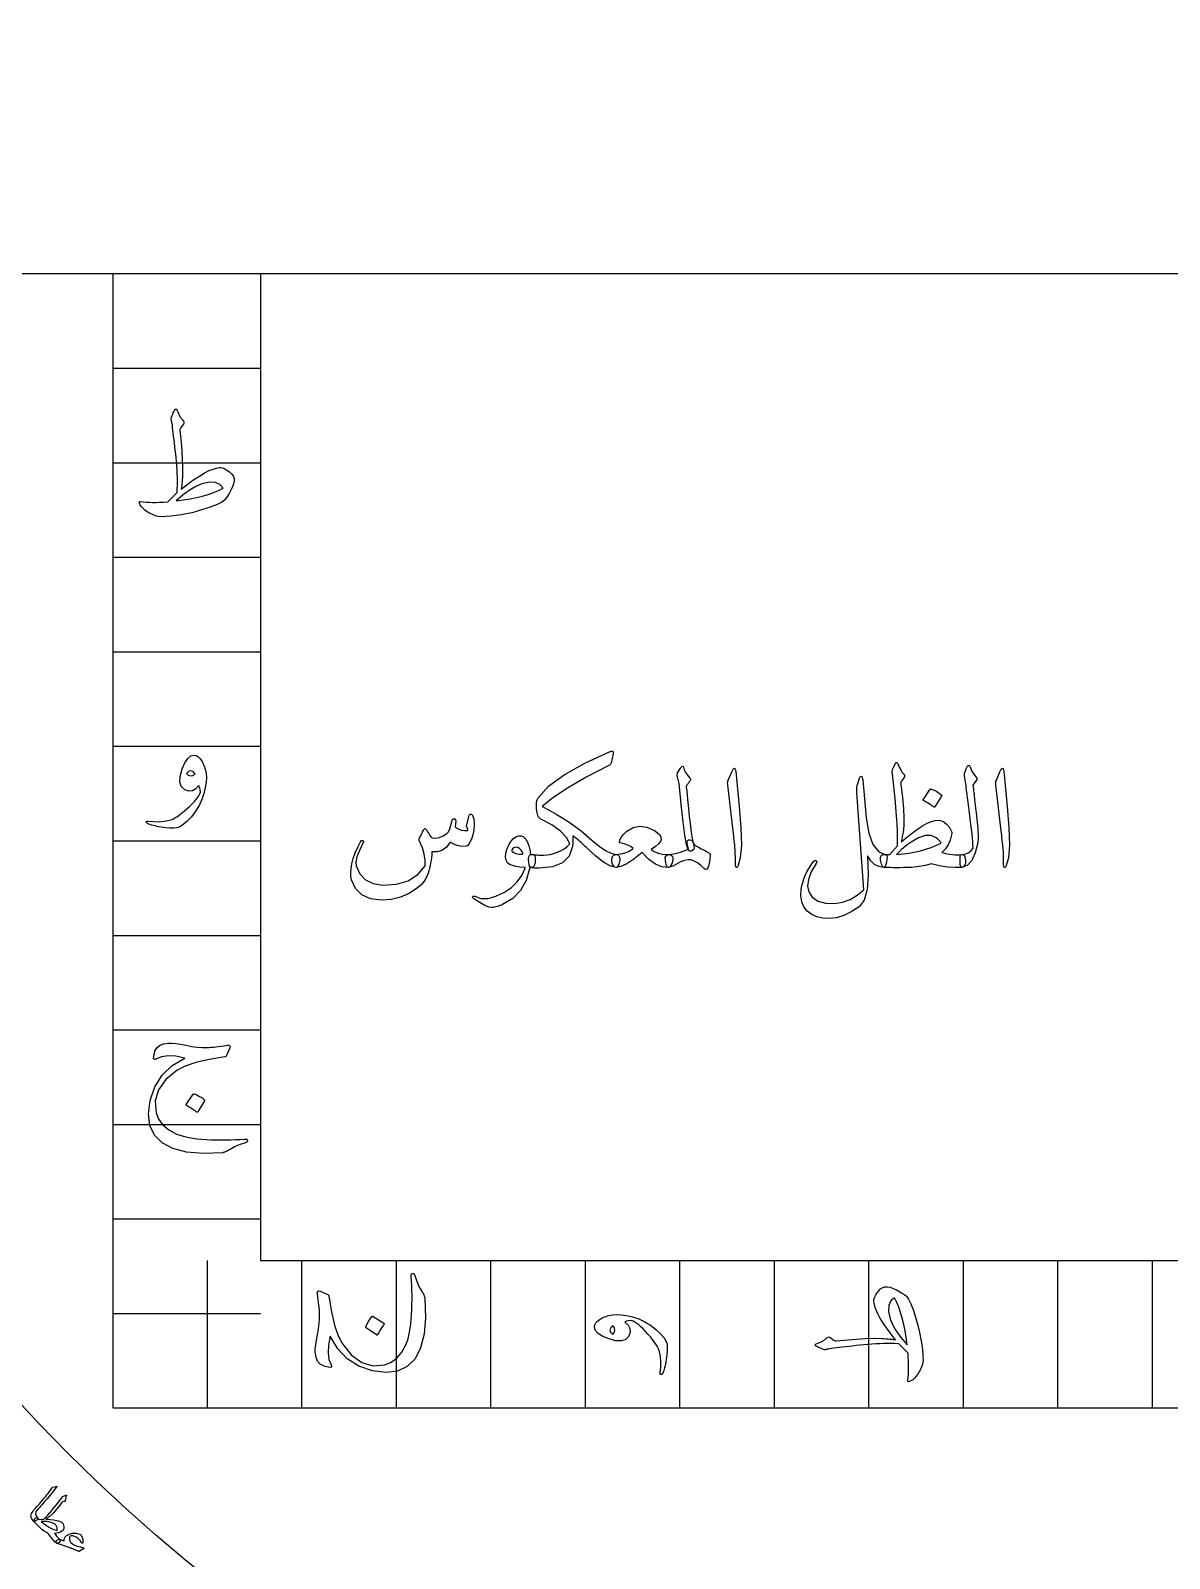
# Model space of a CAD drawing. Header units: millimetres. Extents: x -77 to 77, y -78 to 103.
# Drawn here: x -37.59 to -2.39, y -39.69 to 7.51 of the extents above; entities that cross this region are included whole.
import ezdxf

# ---------------------------------------------------------------- set-up
doc = ezdxf.new("R2010")
doc.units = ezdxf.units.MM
for name, color, linetype in [('CUT_OUTER', 1, 'Continuous'), ('ENGRAVE', 7, 'Continuous'), ('TEXT', 5, 'Continuous')]:
    doc.layers.add(name, color=color, linetype=linetype)

msp = doc.modelspace()

# ---------------------------------------------------------------- linework, layer by layer
at = {"layer": 'CUT_OUTER'}
msp.add_arc((0, -0.0003), 77.4997, 178.346942, 3.754487, dxfattribs=at)
at = {"layer": 'ENGRAVE'}
for points in [[(-51.5375, 0), (51.5375, 0)], [(-35.0455, 0), (-35.0455, -35.0455), (35.0455, -35.0455), (35.0455, 0)], [(-35.0455, 0), (-30.4896, 0)], [(-30.4896, 0), (-30.4896, -30.4896), (30.4896, -30.4896), (30.4896, 0)], [(-35.0455, -2.9205), (-30.4896, -2.9205)], [(-35.0455, -5.8409), (-30.4896, -5.8409)], [(-35.0455, -8.7614), (-30.4896, -8.7614)], [(-35.0455, -11.6818), (-30.4896, -11.6818)], [(-35.0455, -14.6023), (-30.4896, -14.6023)], [(-35.0455, -17.5228), (-30.4896, -17.5228)], [(-35.0455, -20.4432), (-30.4896, -20.4432)], [(-35.0455, -23.3637), (-30.4896, -23.3637)], [(-35.0455, -26.2841), (-30.4896, -26.2841)], [(-35.0455, -29.2046), (-30.4896, -29.2046)], [(-32.125, -35.0455), (-32.125, -30.4896)], [(-29.2046, -35.0455), (-29.2046, -30.4896)], [(-26.2841, -35.0455), (-26.2841, -30.4896)], [(-23.3637, -35.0455), (-23.3637, -30.4896)], [(-20.4432, -35.0455), (-20.4432, -30.4896)], [(-17.5228, -35.0455), (-17.5228, -30.4896)], [(-14.6023, -35.0455), (-14.6023, -30.4896)], [(-11.6818, -35.0455), (-11.6818, -30.4896)], [(-8.7614, -35.0455), (-8.7614, -30.4896)], [(-5.8409, -35.0455), (-5.8409, -30.4896)], [(-2.9205, -35.0455), (-2.9205, -30.4896)], [(-35.0455, -32.125), (-30.4896, -32.125)]]:
    msp.add_lwpolyline(points, dxfattribs=at)
for radius in [75.95, 75.95, 73.9156, 70.1375, 70.1375, 67.1538, 61.6125, 61.6125, 56.575, 56.575, 51.5375, 51.5375]:
    msp.add_circle((0, 0), radius, dxfattribs=at)
at = {"layer": 'TEXT'}
for points in [[(-33.2393, -4.4318), (-33.2184, -4.3838), (-33.1996, -4.3414), (-33.1831, -4.3045), (-33.1688, -4.2731), (-33.1569, -4.2474), (-33.1478, -4.2279), (-33.1415, -4.2144), (-33.1379, -4.2069), (-33.1305, -4.1973), (-33.1214, -4.1904), (-33.1106, -4.1863), (-33.0982, -4.1849), (-33.088, -4.1865), (-33.0795, -4.1915), (-33.0726, -4.1998), (-33.0674, -4.2113), (-33.0442, -4.2676), (-33.0233, -4.3172), (-33.0045, -4.3601), (-32.988, -4.3965), (-32.9785, -4.4125), (-32.9676, -4.4296), (-32.9553, -4.4478), (-32.9417, -4.4671), (-32.9264, -4.4874), (-32.9092, -4.5089), (-32.89, -4.5315), (-32.8689, -4.5552), (-32.8557, -4.5792), (-32.8513, -4.6026), (-32.8557, -4.6255), (-32.8689, -4.6478), (-32.9527, -4.758), (-32.964, -4.776), (-32.9715, -4.7944), (-32.975, -4.8134), (-32.9748, -4.833), (-32.9318, -5.3183), (-32.9042, -5.7115), (-32.8921, -6.0127), (-32.8954, -6.2218), (-32.8999, -6.2999), (-32.9048, -6.3712), (-32.9099, -6.4355), (-32.9152, -6.493), (-32.9209, -6.5438), (-32.9268, -6.5883), (-32.933, -6.6265), (-32.9395, -6.6583), (-32.8076, -6.5575), (-32.6854, -6.4665), (-32.5729, -6.3855), (-32.4699, -6.3144), (-32.3769, -6.253), (-32.2941, -6.2009), (-32.2215, -6.1582), (-32.1591, -6.1248), (-32.0481, -6.0752), (-31.9442, -6.0366), (-31.8474, -6.0091), (-31.7579, -5.9926), (-31.7105, -5.9912), (-31.6609, -6.0003), (-31.6091, -6.0198), (-31.5551, -6.0499), (-31.4482, -6.1256), (-31.3699, -6.1987), (-31.3203, -6.2689), (-31.2994, -6.3365), (-31.3007, -6.4117), (-31.3181, -6.4963), (-31.3514, -6.5902), (-31.4008, -6.6936), (-31.4559, -6.7953), (-31.5066, -6.8799), (-31.5529, -6.9474), (-31.5948, -6.9978), (-31.6807, -7.0614), (-31.8284, -7.1334), (-32.0379, -7.2136), (-32.309, -7.302), (-32.4602, -7.3458), (-32.6138, -7.3847), (-32.7699, -7.4186), (-32.9285, -7.4475), (-33.089, -7.4718), (-33.2509, -7.4916), (-33.4141, -7.507), (-33.5788, -7.5181), (-33.639, -7.5059), (-33.6962, -7.4916), (-33.7503, -7.4751), (-33.8014, -7.4563), (-33.8501, -7.4354), (-33.8968, -7.4122), (-33.9416, -7.3869), (-33.9844, -7.3593), (-34.0596, -7.3042), (-34.1222, -7.2491), (-34.1721, -7.194), (-34.2093, -7.1389), (-34.2297, -7.0931), (-34.2335, -7.0617), (-34.2208, -7.0446), (-34.1916, -7.0419), (-34.1091, -7.0517), (-34.0202, -7.059), (-33.925, -7.0638), (-33.8235, -7.0661), (-33.7156, -7.066), (-33.6014, -7.0634), (-33.4808, -7.0583), (-33.3539, -7.0507), (-33.0629, -6.7641), (-33.0576, -6.6489), (-33.0547, -6.5327), (-33.0543, -6.4153), (-33.0563, -6.2968), (-33.0606, -6.1769), (-33.0668, -6.0554), (-33.0749, -5.9322), (-33.085, -5.8074), (-33.0963, -5.6838), (-33.1081, -5.5643), (-33.1205, -5.449), (-33.1335, -5.3378), (-33.1464, -5.2305), (-33.1588, -5.1267), (-33.1707, -5.0266), (-33.182, -4.93), (-33.1926, -4.8406), (-33.2024, -4.7619), (-33.2113, -4.694), (-33.2195, -4.6368), (-33.2268, -4.5901), (-33.2332, -4.5536), (-33.2389, -4.5273), (-33.2437, -4.5111), (-33.2467, -4.493), (-33.247, -4.4737), (-33.2445, -4.4533), (-33.2393, -4.4318)], [(-32.2958, -6.4952), (-32.4664, -6.566), (-32.6562, -6.677), (-32.8654, -6.8283), (-33.0938, -7.0198), (-32.8724, -6.9924), (-32.6623, -6.9587), (-32.4635, -6.9186), (-32.2759, -6.8721), (-32.1, -6.8199), (-31.9359, -6.7625), (-31.7837, -6.6998), (-31.6433, -6.6319), (-31.7386, -6.5142), (-31.8791, -6.4522), (-32.0649, -6.4458), (-32.2958, -6.4952)], [(-32.9042, -15.3006), (-32.8238, -15.1138), (-32.7367, -14.981), (-32.643, -14.9022), (-32.5427, -14.8774), (-32.4799, -14.8884), (-32.4192, -14.9215), (-32.3608, -14.9766), (-32.3046, -15.0537), (-32.2776, -15.0984), (-32.2539, -15.1441), (-32.2335, -15.191), (-32.2164, -15.2389), (-32.2018, -15.2882), (-32.1889, -15.3392), (-32.1776, -15.3918), (-32.1679, -15.4461), (-32.1588, -15.5671), (-32.1668, -15.7096), (-32.1919, -15.8735), (-32.2341, -16.059), (-32.2963, -16.251), (-32.3818, -16.4348), (-32.4903, -16.6104), (-32.622, -16.7776), (-32.7601, -16.9234), (-32.8833, -17.03), (-32.9916, -17.0976), (-33.085, -17.1259), (-33.1803, -17.1309), (-33.29, -17.1281), (-33.414, -17.1177), (-33.5523, -17.0995), (-33.6225, -17.0881), (-33.6874, -17.0758), (-33.747, -17.0627), (-33.8014, -17.0488), (-33.8509, -17.0346), (-33.8957, -17.0207), (-33.9358, -17.007), (-33.9712, -16.9937), (-33.9921, -16.9821), (-34.0065, -16.9694), (-34.0142, -16.9556), (-34.0153, -16.9408), (-34.0084, -16.9259), (-33.9965, -16.9165), (-33.9797, -16.9127), (-33.958, -16.9143), (-33.7879, -16.9308), (-33.6218, -16.932), (-33.4595, -16.9176), (-33.301, -16.8879), (-33.2521, -16.8727), (-33.198, -16.8493), (-33.1386, -16.8176), (-33.074, -16.7776), (-33.0041, -16.7294), (-32.929, -16.6729), (-32.8487, -16.6082), (-32.7631, -16.5351), (-32.6794, -16.4596), (-32.6044, -16.3874), (-32.5383, -16.3186), (-32.481, -16.253), (-32.4327, -16.1904), (-32.3939, -16.1306), (-32.3644, -16.0736), (-32.3443, -16.0193), (-32.3559, -15.9372), (-32.3685, -15.876), (-32.3823, -15.8358), (-32.3972, -15.8165), (-32.4867, -15.922), (-32.5879, -15.9785), (-32.7006, -15.986), (-32.8249, -15.9443), (-32.9274, -15.8545), (-32.9748, -15.7173), (-32.967, -15.5327), (-32.9042, -15.3006)], [(-22.1036, -17.9416), (-22.0946, -17.9424), (-22.0761, -17.9449), (-22.0483, -17.949), (-22.0111, -17.9548), (-21.9875, -17.9569), (-21.9609, -17.9587), (-21.9313, -17.9602), (-21.8986, -17.9614), (-21.8627, -17.9624), (-21.8231, -17.9631), (-21.78, -17.9635), (-21.7333, -17.9636), (-21.6374, -17.9581), (-21.5349, -17.9416), (-21.4258, -17.914), (-21.31, -17.8755), (-21.1987, -17.8261), (-21.0984, -17.7663), (-21.0091, -17.6961), (-20.9309, -17.6153), (-21.0276, -17.4164), (-21.2119, -17.2207), (-21.4839, -17.0284), (-21.8435, -16.8394), (-21.8835, -16.7997), (-21.9152, -16.738), (-21.9386, -16.6542), (-21.9537, -16.5484), (-21.9593, -16.4291), (-21.9537, -16.3312), (-21.9372, -16.2549), (-21.9097, -16.2001), (-21.5804, -15.8394), (-21.0995, -15.4803), (-20.4671, -15.1229), (-19.6831, -14.7672), (-19.6644, -14.7614), (-19.6479, -14.7572), (-19.6335, -14.7548), (-19.6214, -14.7539), (-19.606, -14.7567), (-19.595, -14.765), (-19.5883, -14.7787), (-19.5861, -14.798), (-19.5864, -14.8104), (-19.5872, -14.8212), (-19.5886, -14.8303), (-19.5905, -14.8377), (-19.6523, -15.1199), (-19.6616, -15.143), (-19.6765, -15.164), (-19.6969, -15.1827), (-19.7228, -15.1992), (-20.4252, -15.5608), (-21.0025, -15.8914), (-21.4547, -16.1912), (-21.7818, -16.4602), (-21.5611, -16.5768), (-21.3486, -16.6972), (-21.1444, -16.8215), (-20.9485, -16.9496), (-20.7606, -17.0816), (-20.5804, -17.2174), (-20.4079, -17.3571), (-20.2431, -17.5007), (-20.0207, -17.6856), (-19.8209, -17.8215), (-19.6437, -17.9083), (-19.4891, -17.946), (-19.4428, -17.9592), (-19.4098, -17.9857), (-19.3899, -18.0254), (-19.3833, -18.0783), (-19.3853, -18.1188), (-19.391, -18.1609), (-19.4007, -18.2048), (-19.4142, -18.2502), (-19.4304, -18.2907), (-19.4484, -18.3197), (-19.4679, -18.337), (-19.4891, -18.3428), (-19.6608, -18.3048), (-19.8716, -18.1907), (-20.1216, -18.0006), (-20.4106, -17.7344), (-20.4616, -17.6842), (-20.5131, -17.6352), (-20.5652, -17.5872), (-20.6178, -17.5404), (-20.671, -17.4949), (-20.7247, -17.4511), (-20.779, -17.4089), (-20.8339, -17.3684), (-20.8303, -17.4123), (-20.8284, -17.4555), (-20.8281, -17.4982), (-20.8295, -17.5404), (-20.8319, -17.5817), (-20.835, -17.622), (-20.8386, -17.6611), (-20.8427, -17.6991), (-20.9435, -17.9923), (-21.1491, -18.2017), (-21.4594, -18.3274), (-21.8744, -18.3693), (-21.9109, -18.369), (-21.9455, -18.3682), (-21.9781, -18.3668), (-22.0089, -18.3649), (-22.0377, -18.3624), (-22.0645, -18.3593), (-22.0895, -18.3558), (-22.1125, -18.3516), (-22.151, -18.3263), (-22.1786, -18.2723), (-22.1951, -18.1896), (-22.2006, -18.0783), (-22.1946, -18.0185), (-22.1764, -17.9758), (-22.1461, -17.9501), (-22.1036, -17.9416)], [(-9.7542, -18.237), (-9.9311, -18.2855), (-10.1311, -18.3208), (-10.3543, -18.3428), (-10.6007, -18.3516), (-10.7243, -18.3533), (-10.8349, -18.3538), (-10.9326, -18.3533), (-11.0173, -18.3516), (-11.0891, -18.3494), (-11.148, -18.3472), (-11.1938, -18.345), (-11.2268, -18.3428), (-11.2441, -18.3332), (-11.2609, -18.3131), (-11.2772, -18.2825), (-11.2929, -18.2414), (-11.3235, -18.1171), (-11.3227, -18.0265), (-11.2904, -17.9694), (-11.2268, -17.946), (-11.0372, -17.9416), (-10.7947, -17.6815), (-10.795, -17.4643), (-10.8002, -17.2362), (-10.8104, -16.997), (-10.8256, -16.7468), (-10.8457, -16.4858), (-10.8707, -16.2144), (-10.9008, -15.9325), (-10.9358, -15.6401), (-10.94, -15.5982), (-10.944, -15.5608), (-10.9478, -15.5277), (-10.9512, -15.499), (-10.9547, -15.4748), (-10.9584, -15.455), (-10.9624, -15.4395), (-10.9666, -15.4285), (-10.9666, -15.3866), (-10.949, -15.3227), (-10.9137, -15.2367), (-10.8608, -15.1287), (-10.8537, -15.1171), (-10.8454, -15.1088), (-10.836, -15.1039), (-10.8256, -15.1022), (-10.8151, -15.1042), (-10.8057, -15.11), (-10.7974, -15.1196), (-10.7903, -15.1331), (-10.744, -15.243), (-10.6977, -15.3348), (-10.6514, -15.4084), (-10.6051, -15.4638), (-10.5853, -15.4891), (-10.5787, -15.5167), (-10.5853, -15.5464), (-10.6051, -15.5784), (-10.6801, -15.6754), (-10.6892, -15.6914), (-10.6944, -15.7129), (-10.6958, -15.7399), (-10.6933, -15.7724), (-10.6445, -16.189), (-10.6128, -16.5396), (-10.5982, -16.8239), (-10.6007, -17.0422), (-10.604, -17.0812), (-10.6095, -17.1276), (-10.6172, -17.1815), (-10.6272, -17.2428), (-10.639, -17.3113), (-10.6525, -17.3866), (-10.6677, -17.4689), (-10.6845, -17.558), (-10.4307, -17.3516), (-10.2116, -17.1866), (-10.0273, -17.0628), (-9.8776, -16.9804), (-9.7478, -16.9273), (-9.6362, -16.8956), (-9.5428, -16.8854), (-9.4676, -16.8967), (-9.3692, -16.9377), (-9.2813, -17.0036), (-9.2039, -17.0943), (-9.1369, -17.2097), (-9.1281, -17.2326), (-9.1237, -17.2615), (-9.1237, -17.2965), (-9.1281, -17.3376), (-9.17, -17.4993), (-9.2339, -17.6451), (-9.3199, -17.7749), (-9.4279, -17.8887), (-9.3447, -17.9089), (-9.2626, -17.9256), (-9.1816, -17.9387), (-9.1017, -17.9482), (-9.0228, -17.9539), (-8.9451, -17.9554), (-8.8685, -17.9528), (-8.793, -17.946), (-8.7649, -17.9477), (-8.7423, -17.9614), (-8.7252, -17.9873), (-8.7137, -18.0254), (-8.6991, -18.105), (-8.6949, -18.172), (-8.7013, -18.2263), (-8.7181, -18.2679), (-8.7409, -18.3007), (-8.7611, -18.3241), (-8.7784, -18.3381), (-8.793, -18.3428), (-9.0151, -18.3494), (-9.2494, -18.334), (-9.4957, -18.2965), (-9.7542, -18.237)], [(-32.503, -15.4638), (-32.568, -15.385), (-32.6353, -15.3558), (-32.7047, -15.3761), (-32.7764, -15.4461), (-32.7179, -15.4935), (-32.6529, -15.5123), (-32.5813, -15.5023), (-32.503, -15.4638)], [(-17.2891, -16.2442), (-17.2612, -16.5219), (-17.2351, -16.7688), (-17.2105, -16.9849), (-17.1877, -17.17), (-17.1665, -17.3241), (-17.1469, -17.4467), (-17.129, -17.5379), (-17.1127, -17.5977), (-17.089, -17.6749), (-17.0841, -17.7388), (-17.0978, -17.7895), (-17.1304, -17.827), (-17.1703, -17.8476), (-17.2064, -17.8479), (-17.2386, -17.8278), (-17.267, -17.7873), (-17.3169, -17.6327), (-17.3695, -17.3497), (-17.4249, -16.9383), (-17.4831, -16.3985), (-17.5037, -16.1662), (-17.5216, -15.9807), (-17.5368, -15.8421), (-17.5492, -15.7504), (-17.5977, -15.5475), (-17.604, -15.5117), (-17.6054, -15.4792), (-17.6018, -15.45), (-17.5933, -15.4241), (-17.5555, -15.3607), (-17.5261, -15.3117), (-17.5048, -15.2769), (-17.4919, -15.2565), (-17.4654, -15.2265), (-17.4434, -15.2158), (-17.4258, -15.2243), (-17.4125, -15.2521), (-17.3886, -15.331), (-17.3475, -15.4131), (-17.2894, -15.4985), (-17.2141, -15.5872), (-17.2003, -15.6049), (-17.1943, -15.6225), (-17.1959, -15.6401), (-17.2053, -15.6578), (-17.2203, -15.6791), (-17.2345, -15.6991), (-17.2479, -15.7177), (-17.2604, -15.7349), (-17.2721, -15.7508), (-17.283, -15.7652), (-17.2931, -15.7783), (-17.3023, -15.79), (-17.3155, -15.8099), (-17.3243, -15.8297), (-17.3288, -15.8496), (-17.3288, -15.8694), (-17.323, -15.9127), (-17.3144, -15.9895), (-17.3031, -16.1), (-17.2891, -16.2442)], [(-15.9179, -15.3888), (-15.8757, -15.3073), (-15.8418, -15.2786), (-15.8162, -15.3028), (-15.7989, -15.38), (-15.6974, -16.4602), (-15.6371, -17.1232), (-15.6236, -17.6528), (-15.6569, -18.0491), (-15.7371, -18.312), (-15.7517, -18.3334), (-15.7647, -18.345), (-15.776, -18.3467), (-15.7856, -18.3384), (-15.7933, -18.3255), (-15.7989, -18.3086), (-15.8022, -18.288), (-15.8033, -18.2635), (-15.8033, -18.0725), (-15.8121, -17.87), (-15.8297, -17.6558), (-15.8562, -17.4302), (-15.862, -17.3712), (-15.8793, -17.2119), (-15.9082, -16.9523), (-15.9488, -16.5925), (-16.0458, -15.7944), (-16.048, -15.752), (-16.0458, -15.7129), (-16.0391, -15.6771), (-16.0281, -15.6445)], [(-11.7647, -16.8085), (-11.6861, -17.2825), (-11.5563, -17.633), (-11.3753, -17.86), (-11.143, -17.9636), (-11.1281, -17.9857), (-11.1232, -18.0298), (-11.1281, -18.0959), (-11.143, -18.1841), (-11.1579, -18.2535), (-11.1761, -18.3031), (-11.1976, -18.3329), (-11.2224, -18.3428), (-11.3728, -18.3208), (-11.5067, -18.2546), (-11.6241, -18.1444), (-11.725, -17.9901), (-11.7016, -18.5743), (-11.7371, -19.0306), (-11.8316, -19.3591), (-11.9851, -19.5597), (-12.2287, -19.7181), (-12.4613, -19.8319), (-12.6828, -19.9011), (-12.8934, -19.9256), (-13.1036, -19.9143), (-13.2891, -19.8716), (-13.4497, -19.7975), (-13.5856, -19.692), (-13.69, -19.5591), (-13.7564, -19.4032), (-13.7848, -19.2241), (-13.7751, -19.0218), (-13.7557, -18.9138), (-13.7283, -18.8058), (-13.6929, -18.6977), (-13.6495, -18.5897), (-13.5978, -18.4817), (-13.5376, -18.3737), (-13.4689, -18.2657), (-13.3916, -18.1576), (-13.38, -18.1461), (-13.3673, -18.1378), (-13.3535, -18.1328), (-13.3387, -18.1312), (-13.3263, -18.1328), (-13.3155, -18.1378), (-13.3064, -18.1461), (-13.299, -18.1576), (-13.2948, -18.1717), (-13.2957, -18.1874), (-13.3015, -18.2048), (-13.3122, -18.2238), (-13.4635, -18.4853), (-13.5514, -18.7187), (-13.5759, -18.924), (-13.5371, -19.1012), (-13.4233, -19.2723), (-13.2538, -19.3888), (-13.0287, -19.4508), (-12.7479, -19.4583), (-12.4993, -19.4186), (-12.2651, -19.3348), (-12.0452, -19.207), (-11.8396, -19.035), (-12.0512, -16.0369), (-12.0559, -15.9653), (-12.0568, -15.9047), (-12.0537, -15.8551), (-12.0468, -15.8165), (-11.9631, -15.5519), (-11.9311, -15.5294), (-11.9057, -15.5365), (-11.887, -15.5734), (-11.8749, -15.6401)], [(-8.7269, -15.4329), (-8.6971, -15.361), (-8.674, -15.3039), (-8.6575, -15.2618), (-8.6475, -15.2345), (-8.6398, -15.2171), (-8.6299, -15.2047), (-8.6178, -15.1973), (-8.6034, -15.1948), (-8.5872, -15.1976), (-8.5737, -15.2058), (-8.5629, -15.2196), (-8.5549, -15.2389), (-8.5183, -15.3334), (-8.4745, -15.4186), (-8.4235, -15.4944), (-8.3654, -15.5608), (-8.3491, -15.582), (-8.3444, -15.606), (-8.3513, -15.6327), (-8.3698, -15.6622), (-8.4668, -15.7989), (-8.4602, -15.86), (-8.4535, -15.9201), (-8.4469, -15.9791), (-8.4403, -16.0369), (-8.4337, -16.0937), (-8.4271, -16.1494), (-8.4205, -16.2039), (-8.4139, -16.2574), (-8.353, -16.7523), (-8.3158, -17.1392), (-8.3023, -17.418), (-8.3125, -17.5889), (-8.3957, -17.8989), (-8.5042, -18.1279), (-8.6382, -18.2759), (-8.7974, -18.3428), (-8.8018, -18.3428), (-8.8063, -18.3428), (-8.8107, -18.3428), (-8.8151, -18.3428), (-8.8413, -18.318), (-8.8581, -18.2612), (-8.8655, -18.1725), (-8.8636, -18.0518), (-8.8594, -18.0072), (-8.847, -17.9747), (-8.8264, -17.9543), (-8.7974, -17.946), (-8.6856, -17.9237), (-8.5924, -17.8832), (-8.518, -17.8245), (-8.4624, -17.7476), (-8.4661, -17.6553), (-8.4728, -17.5503), (-8.4826, -17.4326), (-8.4954, -17.3023), (-8.511, -17.1598), (-8.529, -17.0058), (-8.5496, -16.8402), (-8.5726, -16.663), (-8.5938, -16.4889), (-8.6134, -16.3323), (-8.6313, -16.1935), (-8.6475, -16.0722), (-8.6616, -15.9686), (-8.6729, -15.8826), (-8.6814, -15.8143), (-8.6872, -15.7636), (-8.7313, -15.5123), (-8.7327, -15.4875), (-8.7324, -15.466), (-8.7305, -15.4478), (-8.7269, -15.4329)], [(-7.6335, -15.3888), (-7.5913, -15.3073), (-7.5574, -15.2786), (-7.5318, -15.3028), (-7.5144, -15.38), (-7.413, -16.4602), (-7.3527, -17.1232), (-7.3392, -17.6528), (-7.3725, -18.0491), (-7.4527, -18.312), (-7.4673, -18.3334), (-7.4803, -18.345), (-7.4916, -18.3467), (-7.5012, -18.3384), (-7.5089, -18.3255), (-7.5144, -18.3086), (-7.5177, -18.288), (-7.5188, -18.2635), (-7.5188, -18.0725), (-7.5277, -17.87), (-7.5453, -17.6558), (-7.5717, -17.4302), (-7.5775, -17.3712), (-7.5949, -17.2119), (-7.6238, -16.9523), (-7.6643, -16.5925), (-7.7613, -15.7944), (-7.7635, -15.752), (-7.7613, -15.7129), (-7.7547, -15.6771), (-7.7437, -15.6445)], [(-9.7895, -15.9311), (-9.7839, -15.9256), (-9.7762, -15.9223), (-9.7663, -15.9212), (-9.7542, -15.9223), (-9.6685, -15.957), (-9.5877, -15.9995), (-9.512, -16.0496), (-9.4411, -16.1075), (-9.4343, -16.1163), (-9.4312, -16.1251), (-9.4321, -16.1339), (-9.4367, -16.1427), (-9.644, -16.4778), (-9.6517, -16.4858), (-9.6616, -16.4877), (-9.6737, -16.4836), (-9.688, -16.4734), (-9.7004, -16.4646), (-9.72, -16.4514), (-9.7467, -16.4337), (-9.7806, -16.4117), (-9.8222, -16.3852), (-9.8721, -16.3544), (-9.9303, -16.3191), (-9.9967, -16.2794), (-10.0055, -16.2728), (-10.0099, -16.2662), (-10.0099, -16.2596), (-10.0055, -16.253)], [(-24.0392, -16.7424), (-24.0315, -16.7231), (-24.0215, -16.7093), (-24.0094, -16.701), (-23.9951, -16.6983), (-23.9766, -16.7005), (-23.9609, -16.7071), (-23.948, -16.7181), (-23.9378, -16.7335), (-23.9127, -16.7887), (-23.8948, -16.857), (-23.884, -16.9386), (-23.8805, -17.0334), (-23.8901, -17.1882), (-23.919, -17.3354), (-23.9673, -17.4748), (-24.0348, -17.6065), (-24.0579, -17.6382), (-24.0833, -17.6627), (-24.1108, -17.6801), (-24.1406, -17.6903), (-24.2483, -17.6972), (-24.3643, -17.6782), (-24.4886, -17.6332), (-24.6212, -17.5624), (-24.7328, -17.7154), (-24.8648, -17.817), (-25.0171, -17.8675), (-25.1899, -17.8666), (-25.1956, -17.9596), (-25.2037, -18.0491), (-25.2143, -18.1349), (-25.2274, -18.2172), (-25.243, -18.2964), (-25.261, -18.3731), (-25.2815, -18.4474), (-25.3045, -18.5192), (-25.358, -18.6487), (-25.4302, -18.7683), (-25.5211, -18.878), (-25.6308, -18.9777), (-25.8874, -19.1486), (-26.1588, -19.2687), (-26.4451, -19.3381), (-26.7463, -19.3569), (-27.0855, -19.3109), (-27.3536, -19.1904), (-27.5506, -18.9956), (-27.6766, -18.7264), (-27.6936, -18.6294), (-27.6964, -18.5148), (-27.6848, -18.3825), (-27.6589, -18.2326), (-27.6173, -18.0684), (-27.5586, -17.8975), (-27.4828, -17.7201), (-27.39, -17.536), (-27.3825, -17.5244), (-27.3734, -17.5161), (-27.3627, -17.5112), (-27.3503, -17.5095), (-27.3379, -17.5106), (-27.3272, -17.5139), (-27.3181, -17.5194), (-27.3106, -17.5272), (-27.3057, -17.5385), (-27.304, -17.5503), (-27.3057, -17.5627), (-27.3106, -17.5757), (-27.4286, -17.8206), (-27.5046, -18.0221), (-27.5388, -18.18), (-27.5311, -18.2943), (-27.4197, -18.5465), (-27.2445, -18.7297), (-27.0053, -18.8441), (-26.7022, -18.8895), (-26.2784, -18.8625), (-25.9196, -18.7551), (-25.6258, -18.5671), (-25.3971, -18.2987), (-25.398, -18.1218), (-25.4269, -17.935), (-25.4839, -17.7382), (-25.5691, -17.5316), (-25.5798, -17.5106), (-25.5856, -17.4919), (-25.5864, -17.4754), (-25.5823, -17.461), (-25.5586, -17.4118), (-25.536, -17.3657), (-25.5145, -17.3226), (-25.4941, -17.2825), (-25.4748, -17.246), (-25.4567, -17.2136), (-25.4396, -17.1853), (-25.4236, -17.1612), (-25.4145, -17.151), (-25.4049, -17.1469), (-25.3947, -17.1488), (-25.3839, -17.1568), (-25.3784, -17.1629), (-25.3707, -17.1722), (-25.3608, -17.1849), (-25.3486, -17.2009), (-25.3349, -17.2202), (-25.32, -17.2428), (-25.304, -17.2687), (-25.2869, -17.2979), (-25.2522, -17.3541), (-25.223, -17.3949), (-25.1993, -17.4202), (-25.1811, -17.4302), (-25.0665, -17.4398), (-24.9518, -17.4202), (-24.8372, -17.3715), (-24.7226, -17.2935), (-24.681, -17.2417), (-24.6399, -17.1568), (-24.5994, -17.0389), (-24.5594, -16.8879), (-24.5556, -16.8735), (-24.5484, -16.8614), (-24.5379, -16.8515), (-24.5242, -16.8438), (-24.5112, -16.8388), (-24.4988, -16.8372), (-24.487, -16.8388), (-24.4757, -16.8438), (-24.4589, -16.8713), (-24.4525, -16.9231), (-24.4567, -16.9992), (-24.4713, -17.0995), (-24.3822, -17.1541), (-24.2872, -17.1899), (-24.1861, -17.207), (-24.0789, -17.2053), (-24.0802, -17.1731), (-24.0844, -17.1469), (-24.0913, -17.1268), (-24.1009, -17.1127), (-24.1119, -17.0995), (-24.1185, -17.0863), (-24.1207, -17.073), (-24.1185, -17.0598)], [(-22.1698, -18.3913), (-22.2731, -18.7542), (-22.4464, -19.0582), (-22.6898, -19.3031), (-23.0031, -19.4891), (-23.0469, -19.508), (-23.0902, -19.525), (-23.1329, -19.54), (-23.175, -19.5531), (-23.2164, -19.564), (-23.2566, -19.5724), (-23.2957, -19.5783), (-23.3337, -19.5817), (-23.4285, -19.5682), (-23.5542, -19.5189), (-23.7107, -19.4338), (-23.8981, -19.3128), (-23.9182, -19.2954), (-23.9301, -19.2786), (-23.9336, -19.2624), (-23.929, -19.2466), (-23.9185, -19.2345), (-23.9047, -19.229), (-23.8876, -19.2301), (-23.8672, -19.2378), (-23.6724, -19.3009), (-23.4539, -19.3007), (-23.2117, -19.237), (-22.9458, -19.11), (-22.7286, -18.9625), (-22.549, -18.7892), (-22.4068, -18.59), (-22.3021, -18.3649), (-22.3029, -18.3569), (-22.3054, -18.3505), (-22.3095, -18.3458), (-22.3153, -18.3428), (-22.4671, -18.334), (-22.5963, -18.3164), (-22.703, -18.2899), (-22.787, -18.2546), (-22.8521, -18.2001), (-22.8929, -18.1246), (-22.9094, -18.0281), (-22.9017, -17.9107), (-22.8992, -17.8952), (-22.8962, -17.8793), (-22.8926, -17.8632), (-22.8884, -17.8468), (-22.8838, -17.8299), (-22.8785, -17.8121), (-22.8727, -17.7935), (-22.8664, -17.7741), (-22.8146, -17.6481), (-22.7518, -17.5437), (-22.6779, -17.4607), (-22.593, -17.3993), (-22.5062, -17.3657), (-22.4266, -17.3662), (-22.3541, -17.401), (-22.2888, -17.4698), (-22.2318, -17.5657), (-22.1885, -17.6771), (-22.159, -17.8038), (-22.1433, -17.946), (-22.1346, -17.9459), (-22.1262, -17.9455), (-22.1181, -17.9448), (-22.1103, -17.9438), (-22.1024, -17.9428), (-22.0943, -17.9422), (-22.0859, -17.9417), (-22.0772, -17.9416), (-22.0474, -17.9479), (-22.0243, -17.967), (-22.0078, -17.9986), (-21.9978, -18.043), (-21.9937, -18.0918), (-21.9945, -18.1411), (-22.0003, -18.191), (-22.0111, -18.2414), (-22.0251, -18.2858), (-22.0408, -18.3175), (-22.0582, -18.3365), (-22.0772, -18.3428), (-22.161, -18.3428), (-22.1615, -18.3508), (-22.1632, -18.3616), (-22.1659, -18.3751), (-22.1698, -18.3913)], [(-17.8755, -17.946), (-17.811, -17.9557), (-17.7674, -17.9846), (-17.7449, -18.0328), (-17.7432, -18.1003), (-17.7647, -18.2048), (-17.7939, -18.28), (-17.8308, -18.326), (-17.8755, -18.3428), (-18.0786, -18.3244), (-18.2822, -18.2425), (-18.4864, -18.0973), (-18.6911, -17.8887), (-18.9493, -18.089), (-19.1684, -18.2315), (-19.3483, -18.3161), (-19.4891, -18.3428), (-19.5357, -18.3323), (-19.574, -18.3009), (-19.604, -18.2486), (-19.6258, -18.1753), (-19.6322, -18.0783), (-19.6115, -18.0077), (-19.5638, -17.9636), (-19.4891, -17.946), (-19.4212, -17.9394), (-19.3541, -17.9284), (-19.2878, -17.9129), (-19.2224, -17.8931), (-19.1578, -17.8686), (-19.094, -17.8391), (-19.031, -17.8046), (-18.9689, -17.7652), (-19.0452, -17.703), (-19.1375, -17.6528), (-19.2458, -17.6148), (-19.3701, -17.5889), (-19.3814, -17.5842), (-19.3888, -17.5746), (-19.3924, -17.56), (-19.3921, -17.5404), (-19.3712, -17.4729), (-19.326, -17.3982), (-19.2566, -17.3164), (-19.1629, -17.2274), (-18.9675, -17.1102), (-18.7606, -17.0675), (-18.542, -17.0992), (-18.312, -17.2053), (-18.2144, -17.2731), (-18.1466, -17.3398), (-18.1086, -17.4054), (-18.1003, -17.4698), (-18.1246, -17.5393), (-18.1841, -17.6153), (-18.2789, -17.698), (-18.4089, -17.7873), (-18.3161, -17.8567), (-18.1962, -17.9063), (-18.0493, -17.9361), (-17.8755, -17.946)], [(-9.6087, -17.4302), (-9.7611, -17.3607), (-9.9405, -17.3596), (-10.1469, -17.4269), (-10.3803, -17.5624), (-10.4413, -17.6051), (-10.5009, -17.6495), (-10.5592, -17.6955), (-10.6161, -17.7432), (-10.6717, -17.792), (-10.7258, -17.8413), (-10.7786, -17.8912), (-10.83, -17.9416), (-10.4475, -17.9036), (-10.0893, -17.8336), (-9.7553, -17.7316), (-9.4456, -17.5977), (-9.4723, -17.5575), (-9.5084, -17.5161), (-9.5538, -17.4737), (-9.6087, -17.4302)], [(-22.3814, -17.8975), (-22.4277, -17.8168), (-22.4784, -17.7597), (-22.5335, -17.7264), (-22.593, -17.7167), (-22.6286, -17.7261), (-22.6603, -17.741), (-22.6881, -17.7614), (-22.7121, -17.7873), (-22.7198, -17.8011), (-22.7209, -17.8159), (-22.7154, -17.8319), (-22.7033, -17.849), (-22.6578, -17.889), (-22.5919, -17.9162), (-22.5057, -17.9309), (-22.399, -17.9328), (-22.388, -17.9306), (-22.3814, -17.924), (-22.3792, -17.9129), (-22.3814, -17.8975)], [(-17.2538, -17.4963), (-17.202, -17.4919), (-17.1612, -17.5051), (-17.1315, -17.536), (-17.1127, -17.5845), (-17.1042, -17.6084), (-17.0874, -17.6319), (-17.0623, -17.6547), (-17.0289, -17.6771), (-17.008, -17.6888), (-16.9849, -17.7019), (-16.9595, -17.7163), (-16.932, -17.7322), (-16.9022, -17.7488), (-16.8702, -17.7658), (-16.8361, -17.783), (-16.7997, -17.8005), (-16.7319, -17.8333), (-16.6784, -17.8611), (-16.6393, -17.884), (-16.6145, -17.9019), (-16.5977, -17.9176), (-16.587, -17.9339), (-16.5823, -17.9507), (-16.5836, -17.9681), (-16.6021, -18.0998), (-16.6222, -18.2128), (-16.644, -18.307), (-16.6674, -18.3825), (-16.6735, -18.3921), (-16.6828, -18.399), (-16.6955, -18.4032), (-16.7115, -18.4045), (-16.7316, -18.4037), (-16.7479, -18.4012), (-16.7603, -18.3971), (-16.7688, -18.3913), (-16.8801, -18.288), (-16.9849, -18.2072), (-17.083, -18.1491), (-17.1744, -18.1135), (-17.267, -18.1058), (-17.3773, -18.1268), (-17.5051, -18.1764), (-17.6506, -18.2546), (-17.7209, -18.2932), (-17.7818, -18.3208), (-17.8333, -18.3373), (-17.8755, -18.3428), (-17.8959, -18.3392), (-17.9129, -18.3285), (-17.9267, -18.3106), (-17.9372, -18.2855), (-17.973, -18.1419), (-17.9747, -18.0375), (-17.9422, -17.9722), (-17.8755, -17.946), (-17.8041, -17.9377), (-17.7311, -17.9262), (-17.6564, -17.9113), (-17.5801, -17.8931), (-17.5024, -17.8713), (-17.4235, -17.8457), (-17.3436, -17.8162), (-17.2626, -17.7829), (-17.2885, -17.6641), (-17.2957, -17.5768), (-17.2841, -17.5208), (-17.2538, -17.4963)], [(-31.4338, -23.9209), (-31.5396, -24.159), (-31.5493, -24.1747), (-31.5606, -24.1866), (-31.5735, -24.1946), (-31.5881, -24.1987), (-32.0773, -24.2758), (-32.4865, -24.3706), (-32.8158, -24.4831), (-33.0651, -24.6131), (-33.4148, -24.8983), (-33.6394, -25.2116), (-33.7389, -25.5531), (-33.7133, -25.9226), (-33.6356, -26.1226), (-33.5038, -26.2996), (-33.3181, -26.4533), (-33.0784, -26.5839), (-32.91, -26.6424), (-32.7003, -26.6897), (-32.4493, -26.7261), (-32.1569, -26.7515), (-32.0015, -26.7589), (-31.8483, -26.7636), (-31.6973, -26.7655), (-31.5485, -26.7647), (-31.4024, -26.7614), (-31.2597, -26.7559), (-31.1202, -26.7482), (-30.9841, -26.7382), (-30.9522, -26.736), (-30.9268, -26.7382), (-30.9081, -26.7449), (-30.8959, -26.7559), (-30.8893, -26.7694), (-30.8871, -26.7834), (-30.8893, -26.798), (-30.8959, -26.8132), (-30.9008, -26.8213), (-30.9064, -26.8281), (-30.9129, -26.8335), (-30.9202, -26.8374), (-30.928, -26.8409), (-30.9362, -26.8446), (-30.9446, -26.8486), (-30.9533, -26.8529), (-31.0803, -26.8934), (-31.1924, -26.9355), (-31.2897, -26.9794), (-31.3721, -27.0248), (-31.4249, -27.0576), (-31.473, -27.0855), (-31.5164, -27.1083), (-31.5551, -27.1262), (-31.5886, -27.14), (-31.6163, -27.1505), (-31.6382, -27.1576), (-31.6543, -27.1615), (-32.2572, -27.1838), (-32.7697, -27.1406), (-33.1919, -27.0317), (-33.5237, -26.8573), (-33.7634, -26.6181), (-33.9051, -26.3194), (-33.9486, -25.9612), (-33.894, -25.5434), (-33.7496, -25.1226), (-33.5237, -24.7641), (-33.2162, -24.4679), (-32.8271, -24.234), (-33.1026, -24.1813), (-33.3429, -24.1689), (-33.5479, -24.1968), (-33.7177, -24.2648), (-33.7326, -24.2703), (-33.7463, -24.2736), (-33.759, -24.2747), (-33.7706, -24.2736), (-33.7802, -24.2701), (-33.7871, -24.2637), (-33.7912, -24.2546), (-33.7926, -24.2428), (-33.7866, -24.1879), (-33.7772, -24.1337), (-33.7645, -24.0799), (-33.7485, -24.0267), (-33.6923, -23.9234), (-33.603, -23.8471), (-33.4807, -23.7978), (-33.3253, -23.7754), (-33.2269, -23.7763), (-33.1037, -23.7876), (-32.9557, -23.8093), (-32.783, -23.8416), (-32.6047, -23.8738), (-32.4402, -23.8956), (-32.2894, -23.9069), (-32.1525, -23.9077), (-32.0866, -23.9048), (-32.0169, -23.9005), (-31.9433, -23.8949), (-31.8659, -23.8879), (-31.7846, -23.8792), (-31.6995, -23.8686), (-31.6105, -23.856), (-31.5176, -23.8416), (-31.4644, -23.8399), (-31.4327, -23.8526), (-31.4225, -23.8796), (-31.4338, -23.9209)], [(-32.5713, -25.3494), (-32.5658, -25.3439), (-32.5581, -25.3406), (-32.5482, -25.3395), (-32.5361, -25.3406), (-32.4504, -25.3753), (-32.3696, -25.4178), (-32.2939, -25.4679), (-32.223, -25.5258), (-32.2161, -25.5346), (-32.2131, -25.5434), (-32.2139, -25.5522), (-32.2186, -25.5611), (-32.4258, -25.8961), (-32.4336, -25.9041), (-32.4435, -25.9061), (-32.4556, -25.9019), (-32.4699, -25.8917), (-32.4823, -25.8829), (-32.5019, -25.8697), (-32.5286, -25.852), (-32.5625, -25.83), (-32.6041, -25.8035), (-32.654, -25.7727), (-32.7122, -25.7374), (-32.7786, -25.6977), (-32.7874, -25.6911), (-32.7918, -25.6845), (-32.7918, -25.6779), (-32.7874, -25.6713)], [(-28.6473, -31.4338), (-28.4092, -31.5396), (-28.3935, -31.5493), (-28.3817, -31.5606), (-28.3737, -31.5735), (-28.3696, -31.5881), (-28.2924, -32.0773), (-28.1976, -32.4865), (-28.0852, -32.8158), (-27.9551, -33.0651), (-27.6699, -33.4148), (-27.3566, -33.6394), (-27.0152, -33.7389), (-26.6457, -33.7133), (-26.4456, -33.6356), (-26.2687, -33.5038), (-26.1149, -33.3181), (-25.9843, -33.0784), (-25.9259, -32.91), (-25.8785, -32.7003), (-25.8421, -32.4493), (-25.8168, -32.1569), (-25.8093, -32.0015), (-25.8047, -31.8483), (-25.8027, -31.6973), (-25.8035, -31.5485), (-25.8069, -31.4024), (-25.8124, -31.2597), (-25.8201, -31.1202), (-25.83, -30.9841), (-25.8322, -30.9522), (-25.83, -30.9268), (-25.8234, -30.9081), (-25.8124, -30.8959), (-25.7989, -30.8893), (-25.7848, -30.8871), (-25.7702, -30.8893), (-25.7551, -30.8959), (-25.7469, -30.9008), (-25.7402, -30.9064), (-25.7348, -30.9129), (-25.7308, -30.9202), (-25.7274, -30.928), (-25.7236, -30.9362), (-25.7196, -30.9446), (-25.7154, -30.9533), (-25.6749, -31.0803), (-25.6327, -31.1924), (-25.5889, -31.2897), (-25.5434, -31.3721), (-25.5106, -31.4249), (-25.4828, -31.473), (-25.4599, -31.5164), (-25.442, -31.5551), (-25.4282, -31.5886), (-25.4178, -31.6163), (-25.4106, -31.6382), (-25.4067, -31.6543), (-25.3844, -32.2572), (-25.4277, -32.7697), (-25.5365, -33.1919), (-25.711, -33.5237), (-25.9501, -33.7634), (-26.2489, -33.9051), (-26.6071, -33.9486), (-27.0248, -33.894), (-27.4456, -33.7496), (-27.8041, -33.5237), (-28.1003, -33.2162), (-28.3343, -32.8271), (-28.3869, -33.1026), (-28.3993, -33.3429), (-28.3715, -33.5479), (-28.3034, -33.7177), (-28.2979, -33.7326), (-28.2946, -33.7463), (-28.2935, -33.759), (-28.2946, -33.7706), (-28.2982, -33.7802), (-28.3045, -33.7871), (-28.3136, -33.7912), (-28.3255, -33.7926), (-28.3803, -33.7866), (-28.4346, -33.7772), (-28.4883, -33.7645), (-28.5415, -33.7485), (-28.6448, -33.6923), (-28.7212, -33.603), (-28.7705, -33.4807), (-28.7928, -33.3253), (-28.792, -33.2269), (-28.7807, -33.1037), (-28.7589, -32.9557), (-28.7267, -32.783), (-28.6944, -32.6047), (-28.6727, -32.4402), (-28.6614, -32.2894), (-28.6605, -32.1525), (-28.6634, -32.0866), (-28.6677, -32.0169), (-28.6734, -31.9433), (-28.6804, -31.8659), (-28.6891, -31.7846), (-28.6997, -31.6995), (-28.7122, -31.6105), (-28.7267, -31.5176), (-28.7283, -31.4644), (-28.7157, -31.4327), (-28.6887, -31.4225), (-28.6473, -31.4338)], [(-13.091, -33.2393), (-13.1389, -33.2184), (-13.1813, -33.1996), (-13.2183, -33.1831), (-13.2497, -33.1688), (-13.2753, -33.1569), (-13.2949, -33.1478), (-13.3084, -33.1415), (-13.3158, -33.1379), (-13.3255, -33.1305), (-13.3324, -33.1214), (-13.3365, -33.1106), (-13.3379, -33.0982), (-13.3362, -33.088), (-13.3313, -33.0795), (-13.323, -33.0726), (-13.3114, -33.0674), (-13.2552, -33.0442), (-13.2056, -33.0233), (-13.1626, -33.0045), (-13.1262, -32.988), (-13.1103, -32.9785), (-13.0932, -32.9676), (-13.075, -32.9553), (-13.0557, -32.9417), (-13.0353, -32.9264), (-13.0138, -32.9092), (-12.9912, -32.89), (-12.9675, -32.8689), (-12.9435, -32.8557), (-12.9201, -32.8513), (-12.8972, -32.8557), (-12.8749, -32.8689), (-12.7647, -32.9527), (-12.7468, -32.964), (-12.7283, -32.9715), (-12.7093, -32.975), (-12.6897, -32.9748), (-12.2045, -32.9318), (-11.8113, -32.9042), (-11.5101, -32.8921), (-11.3009, -32.8954), (-11.2228, -32.8999), (-11.1516, -32.9048), (-11.0872, -32.9099), (-11.0298, -32.9152), (-10.9789, -32.9209), (-10.9344, -32.9268), (-10.8963, -32.933), (-10.8644, -32.9395), (-10.9653, -32.8076), (-11.0562, -32.6854), (-11.1372, -32.5729), (-11.2083, -32.4699), (-11.2698, -32.3769), (-11.3219, -32.2941), (-11.3646, -32.2215), (-11.3979, -32.1591), (-11.4475, -32.0481), (-11.4861, -31.9442), (-11.5137, -31.8474), (-11.5302, -31.7579), (-11.5316, -31.7105), (-11.5225, -31.6609), (-11.5029, -31.6091), (-11.4729, -31.5551), (-11.3971, -31.4482), (-11.3241, -31.3699), (-11.2538, -31.3203), (-11.1863, -31.2994), (-11.1111, -31.3007), (-11.0265, -31.3181), (-10.9325, -31.3514), (-10.8292, -31.4008), (-10.7275, -31.4559), (-10.6429, -31.5066), (-10.5754, -31.5529), (-10.525, -31.5948), (-10.4613, -31.6807), (-10.3894, -31.8284), (-10.3092, -32.0379), (-10.2207, -32.309), (-10.1769, -32.4602), (-10.1381, -32.6138), (-10.1042, -32.7699), (-10.0752, -32.9285), (-10.051, -33.089), (-10.0312, -33.2509), (-10.0157, -33.4141), (-10.0047, -33.5788), (-10.0168, -33.639), (-10.0312, -33.6962), (-10.0477, -33.7503), (-10.0664, -33.8014), (-10.0874, -33.8501), (-10.1105, -33.8968), (-10.1359, -33.9416), (-10.1634, -33.9844), (-10.2185, -34.0596), (-10.2736, -34.1222), (-10.3288, -34.1721), (-10.3839, -34.2093), (-10.4296, -34.2297), (-10.461, -34.2335), (-10.4781, -34.2208), (-10.4809, -34.1916), (-10.4711, -34.1091), (-10.4638, -34.0202), (-10.459, -33.925), (-10.4566, -33.8235), (-10.4568, -33.7156), (-10.4594, -33.6014), (-10.4645, -33.4808), (-10.472, -33.3539), (-10.7586, -33.0629), (-10.8738, -33.0576), (-10.9901, -33.0547), (-11.1075, -33.0543), (-11.226, -33.0563), (-11.3458, -33.0606), (-11.4674, -33.0668), (-11.5905, -33.0749), (-11.7154, -33.085), (-11.839, -33.0963), (-11.9584, -33.1081), (-12.0737, -33.1205), (-12.1849, -33.1335), (-12.2923, -33.1464), (-12.396, -33.1588), (-12.4962, -33.1707), (-12.5928, -33.182), (-12.6822, -33.1926), (-12.7608, -33.2024), (-12.8288, -33.2113), (-12.8859, -33.2195), (-12.9327, -33.2268), (-12.9692, -33.2332), (-12.9955, -33.2389), (-13.0116, -33.2437), (-13.0298, -33.2467), (-13.0491, -33.247), (-13.0695, -33.2445), (-13.091, -33.2393)], [(-11.0276, -32.2958), (-10.9568, -32.4664), (-10.8457, -32.6562), (-10.6944, -32.8654), (-10.5029, -33.0938), (-10.5303, -32.8724), (-10.5641, -32.6623), (-10.6042, -32.4635), (-10.6506, -32.2759), (-10.7028, -32.1), (-10.7603, -31.9359), (-10.823, -31.7837), (-10.8909, -31.6433), (-11.0086, -31.7386), (-11.0706, -31.8791), (-11.0769, -32.0649), (-11.0276, -32.2958)], [(-27.2188, -32.5713), (-27.2243, -32.5658), (-27.2276, -32.5581), (-27.2287, -32.5482), (-27.2276, -32.5361), (-27.1929, -32.4504), (-27.1505, -32.3696), (-27.1003, -32.2939), (-27.0425, -32.223), (-27.0336, -32.2161), (-27.0248, -32.2131), (-27.016, -32.2139), (-27.0072, -32.2186), (-26.6721, -32.4258), (-26.6641, -32.4336), (-26.6622, -32.4435), (-26.6663, -32.4556), (-26.6765, -32.4699), (-26.6853, -32.4823), (-26.6986, -32.5019), (-26.7162, -32.5286), (-26.7382, -32.5625), (-26.7647, -32.6041), (-26.7956, -32.654), (-26.8308, -32.7122), (-26.8705, -32.7786), (-26.8771, -32.7874), (-26.8837, -32.7918), (-26.8904, -32.7918), (-26.897, -32.7874)], [(-19.7449, -32.9042), (-19.9317, -32.8238), (-20.0645, -32.7367), (-20.1433, -32.643), (-20.1681, -32.5427), (-20.1571, -32.4799), (-20.124, -32.4192), (-20.0689, -32.3608), (-19.9918, -32.3046), (-19.9471, -32.2776), (-19.9014, -32.2539), (-19.8545, -32.2335), (-19.8066, -32.2164), (-19.7573, -32.2018), (-19.7063, -32.1889), (-19.6537, -32.1776), (-19.5994, -32.1679), (-19.4784, -32.1588), (-19.3359, -32.1668), (-19.172, -32.1919), (-18.9865, -32.2341), (-18.7945, -32.2963), (-18.6107, -32.3818), (-18.4351, -32.4903), (-18.2679, -32.622), (-18.1221, -32.7601), (-18.0155, -32.8833), (-17.9479, -32.9916), (-17.9196, -33.085), (-17.9146, -33.1803), (-17.9174, -33.29), (-17.9278, -33.414), (-17.946, -33.5523), (-17.9574, -33.6225), (-17.9697, -33.6874), (-17.9828, -33.747), (-17.9967, -33.8014), (-18.0109, -33.8509), (-18.0248, -33.8957), (-18.0385, -33.9358), (-18.0518, -33.9712), (-18.0634, -33.9921), (-18.0761, -34.0065), (-18.0899, -34.0142), (-18.1047, -34.0153), (-18.1196, -34.0084), (-18.129, -33.9965), (-18.1328, -33.9797), (-18.1312, -33.958), (-18.1147, -33.7879), (-18.1135, -33.6218), (-18.1279, -33.4595), (-18.1576, -33.301), (-18.1728, -33.2521), (-18.1962, -33.198), (-18.2279, -33.1386), (-18.2679, -33.074), (-18.3161, -33.0041), (-18.3726, -32.929), (-18.4373, -32.8487), (-18.5104, -32.7631), (-18.5859, -32.6794), (-18.6581, -32.6044), (-18.7269, -32.5383), (-18.7925, -32.481), (-18.8551, -32.4327), (-18.9149, -32.3939), (-18.9719, -32.3644), (-19.0262, -32.3443), (-19.1083, -32.3559), (-19.1695, -32.3685), (-19.2097, -32.3823), (-19.229, -32.3972), (-19.1235, -32.4867), (-19.067, -32.5879), (-19.0595, -32.7006), (-19.1012, -32.8249), (-19.191, -32.9274), (-19.3282, -32.9748), (-19.5128, -32.967), (-19.7449, -32.9042)], [(-19.5817, -32.503), (-19.6605, -32.568), (-19.6897, -32.6353), (-19.6694, -32.7047), (-19.5994, -32.7764), (-19.552, -32.7179), (-19.5332, -32.6529), (-19.5432, -32.5813), (-19.5817, -32.503)], [(-36.7995, -37.4681), (-36.7934, -37.4667), (-36.7887, -37.4664), (-36.7854, -37.4672), (-36.7835, -37.4691), (-36.7822, -37.4736), (-36.7844, -37.4811), (-36.7902, -37.4915), (-36.7994, -37.5049), (-36.8808, -37.6082), (-36.9571, -37.7027), (-37.0283, -37.7883), (-37.0945, -37.8651), (-37.152, -37.9299), (-37.2035, -37.988), (-37.249, -38.0394), (-37.2884, -38.0843), (-37.3218, -38.1224), (-37.3494, -38.1537), (-37.3711, -38.1783), (-37.3868, -38.1961), (-37.4255, -38.2577), (-37.4374, -38.3192), (-37.4226, -38.3804), (-37.3812, -38.4412), (-37.3704, -38.459), (-37.3697, -38.4767), (-37.3791, -38.4944), (-37.3986, -38.5121), (-37.4333, -38.536), (-37.4603, -38.551), (-37.4795, -38.557), (-37.491, -38.5541), (-37.5546, -38.4735), (-37.5803, -38.3924), (-37.568, -38.3111), (-37.5177, -38.2295), (-37.4888, -38.1953), (-37.4596, -38.1612), (-37.4301, -38.1273), (-37.4002, -38.0935), (-37.3701, -38.0598), (-37.3399, -38.0262), (-37.3095, -37.9925), (-37.2789, -37.9588), (-37.2205, -37.8947), (-37.1691, -37.8358), (-37.1246, -37.7822), (-37.0871, -37.7338), (-37.0522, -37.6863), (-37.0156, -37.6351), (-36.9771, -37.5804), (-36.9369, -37.522), (-36.9292, -37.5119), (-36.9209, -37.5039), (-36.912, -37.4981), (-36.9025, -37.4944)], [(-37.0382, -38.9314), (-37.1026, -38.8966), (-37.17, -38.8515), (-37.2404, -38.7962), (-37.3137, -38.7305), (-37.3497, -38.6967), (-37.3817, -38.6662), (-37.4095, -38.6389), (-37.4334, -38.6149), (-37.4534, -38.5943), (-37.4696, -38.5773), (-37.4821, -38.5639), (-37.491, -38.5541), (-37.4933, -38.5466), (-37.4925, -38.5361), (-37.4887, -38.5229), (-37.4818, -38.5069), (-37.4561, -38.463), (-37.4308, -38.4375), (-37.4058, -38.4302), (-37.3812, -38.4412), (-37.3258, -38.4925), (-37.1847, -38.4854), (-37.1249, -38.4234), (-37.0634, -38.3568), (-37.0003, -38.2857), (-36.9356, -38.2102), (-36.8693, -38.1302), (-36.8015, -38.0459), (-36.7322, -37.9573), (-36.6614, -37.8644), (-36.651, -37.8513), (-36.6418, -37.8395), (-36.6337, -37.829), (-36.6267, -37.8199), (-36.621, -37.8121), (-36.6166, -37.8054), (-36.6134, -37.7999), (-36.6116, -37.7956), (-36.6, -37.7837), (-36.5774, -37.7702), (-36.5438, -37.7553), (-36.4991, -37.7388), (-36.4939, -37.7375), (-36.4893, -37.7374), (-36.4854, -37.7385), (-36.482, -37.7408), (-36.4796, -37.7442), (-36.4785, -37.7484), (-36.4789, -37.7534), (-36.4806, -37.7592), (-36.4979, -37.8031), (-36.5102, -37.8419), (-36.5175, -37.8755), (-36.5197, -37.9039), (-36.5211, -37.9165), (-36.5268, -37.9262), (-36.5369, -37.9329), (-36.5513, -37.9366), (-36.5991, -37.944), (-36.6061, -37.9461), (-36.6135, -37.9508), (-36.6213, -37.9581), (-36.6296, -37.9681), (-36.7306, -38.1004), (-36.8182, -38.2092), (-36.8923, -38.2945), (-36.9531, -38.3562), (-36.9648, -38.3665), (-36.9792, -38.3782), (-36.9962, -38.3915), (-37.0159, -38.4063), (-37.0382, -38.4226), (-37.0628, -38.4404), (-37.0898, -38.4598), (-37.1191, -38.4806), (-36.9898, -38.4914), (-36.8818, -38.5042), (-36.7951, -38.5192), (-36.7297, -38.5364), (-36.678, -38.5564), (-36.6374, -38.5777), (-36.6079, -38.6002), (-36.5894, -38.6239), (-36.5724, -38.6624), (-36.5651, -38.7053), (-36.5675, -38.7525), (-36.5797, -38.804), (-36.5833, -38.813), (-36.5899, -38.8226), (-36.5995, -38.8327), (-36.6119, -38.8433), (-36.6681, -38.8787), (-36.7262, -38.9033), (-36.7864, -38.9173), (-36.8487, -38.9206), (-36.8302, -38.9492), (-36.811, -38.9764), (-36.7911, -39.0024), (-36.7705, -39.0269), (-36.7492, -39.0501), (-36.7271, -39.0717), (-36.7041, -39.0918), (-36.6804, -39.1105), (-36.6726, -39.1186), (-36.6698, -39.1287), (-36.6719, -39.1409), (-36.6788, -39.1551), (-36.6962, -39.1821), (-36.7132, -39.2026), (-36.7297, -39.2166), (-36.7459, -39.2241), (-36.7615, -39.2274), (-36.7737, -39.2287), (-36.7826, -39.228), (-36.7881, -39.2253), (-36.8545, -39.1665), (-36.9184, -39.0979), (-36.9796, -39.0195), (-37.0382, -38.9314)], [(-36.7756, -38.7391), (-36.8004, -38.6775), (-36.8516, -38.6281), (-36.9292, -38.5909), (-37.0333, -38.5656), (-37.0625, -38.561), (-37.0918, -38.5573), (-37.1212, -38.5544), (-37.1506, -38.5524), (-37.1799, -38.551), (-37.209, -38.5501), (-37.2379, -38.5498), (-37.2665, -38.5499), (-37.1464, -38.6447), (-37.0243, -38.7233), (-36.9002, -38.7857), (-36.7744, -38.8319), (-36.7711, -38.813), (-36.7702, -38.7912), (-36.7717, -38.7666), (-36.7756, -38.7391)], [(-35.9582, -39.3948), (-36.0785, -39.4745), (-36.086, -39.4769), (-36.0951, -39.4771), (-36.1059, -39.4753), (-36.1183, -39.4713), (-36.1439, -39.4605), (-36.1713, -39.4492), (-36.2007, -39.4375), (-36.2319, -39.4254), (-36.2649, -39.4128), (-36.2996, -39.3996), (-36.3361, -39.3859), (-36.3742, -39.3715), (-36.7894, -39.2241), (-36.8001, -39.2085), (-36.8027, -39.1894), (-36.7972, -39.1669), (-36.7836, -39.1408), (-36.7639, -39.118), (-36.7404, -39.1051), (-36.713, -39.1022), (-36.6816, -39.1093), (-36.678, -39.1105), (-36.671, -39.113), (-36.6605, -39.1168), (-36.6465, -39.1218), (-36.6292, -39.1282), (-36.6088, -39.1358), (-36.5853, -39.1447), (-36.5586, -39.1549), (-36.5596, -39.1062), (-36.5493, -39.0636), (-36.5276, -39.0271), (-36.4946, -38.9967), (-36.3973, -38.942), (-36.2942, -38.9152), (-36.1851, -38.9162), (-36.07, -38.9449), (-36.0497, -38.9564), (-36.0313, -38.9754), (-36.0148, -39.0018), (-36.0001, -39.0357), (-35.9882, -39.0746), (-35.9799, -39.1132), (-35.9753, -39.1518), (-35.9744, -39.1902), (-35.9757, -39.2028), (-35.9796, -39.2121), (-35.9862, -39.2181), (-35.9954, -39.2208), (-36.0051, -39.2205), (-36.0134, -39.2173), (-36.0203, -39.2113), (-36.0258, -39.2024), (-36.053, -39.1549), (-36.0886, -39.1118), (-36.1327, -39.073), (-36.1852, -39.0385), (-36.2378, -39.0127), (-36.2858, -38.9989), (-36.3292, -38.997), (-36.3681, -39.0072), (-36.3799, -39.0167), (-36.3876, -39.0332), (-36.3909, -39.0567), (-36.39, -39.0872), (-36.3855, -39.1183), (-36.378, -39.1461), (-36.3675, -39.1708), (-36.354, -39.1923), (-36.3014, -39.2435), (-36.2334, -39.2854), (-36.1498, -39.3179), (-36.0509, -39.3408), (-36.0399, -39.3428), (-36.0291, -39.3448), (-36.0187, -39.3468), (-36.0085, -39.3488), (-35.9988, -39.3508), (-35.9898, -39.3529), (-35.9813, -39.355), (-35.9735, -39.3571), (-35.9524, -39.3636), (-35.9429, -39.3721), (-35.9448, -39.3824), (-35.9582, -39.3948)]]:
    msp.add_lwpolyline(points, close=True, dxfattribs=at)

doc.saveas('drawing.dxf')
